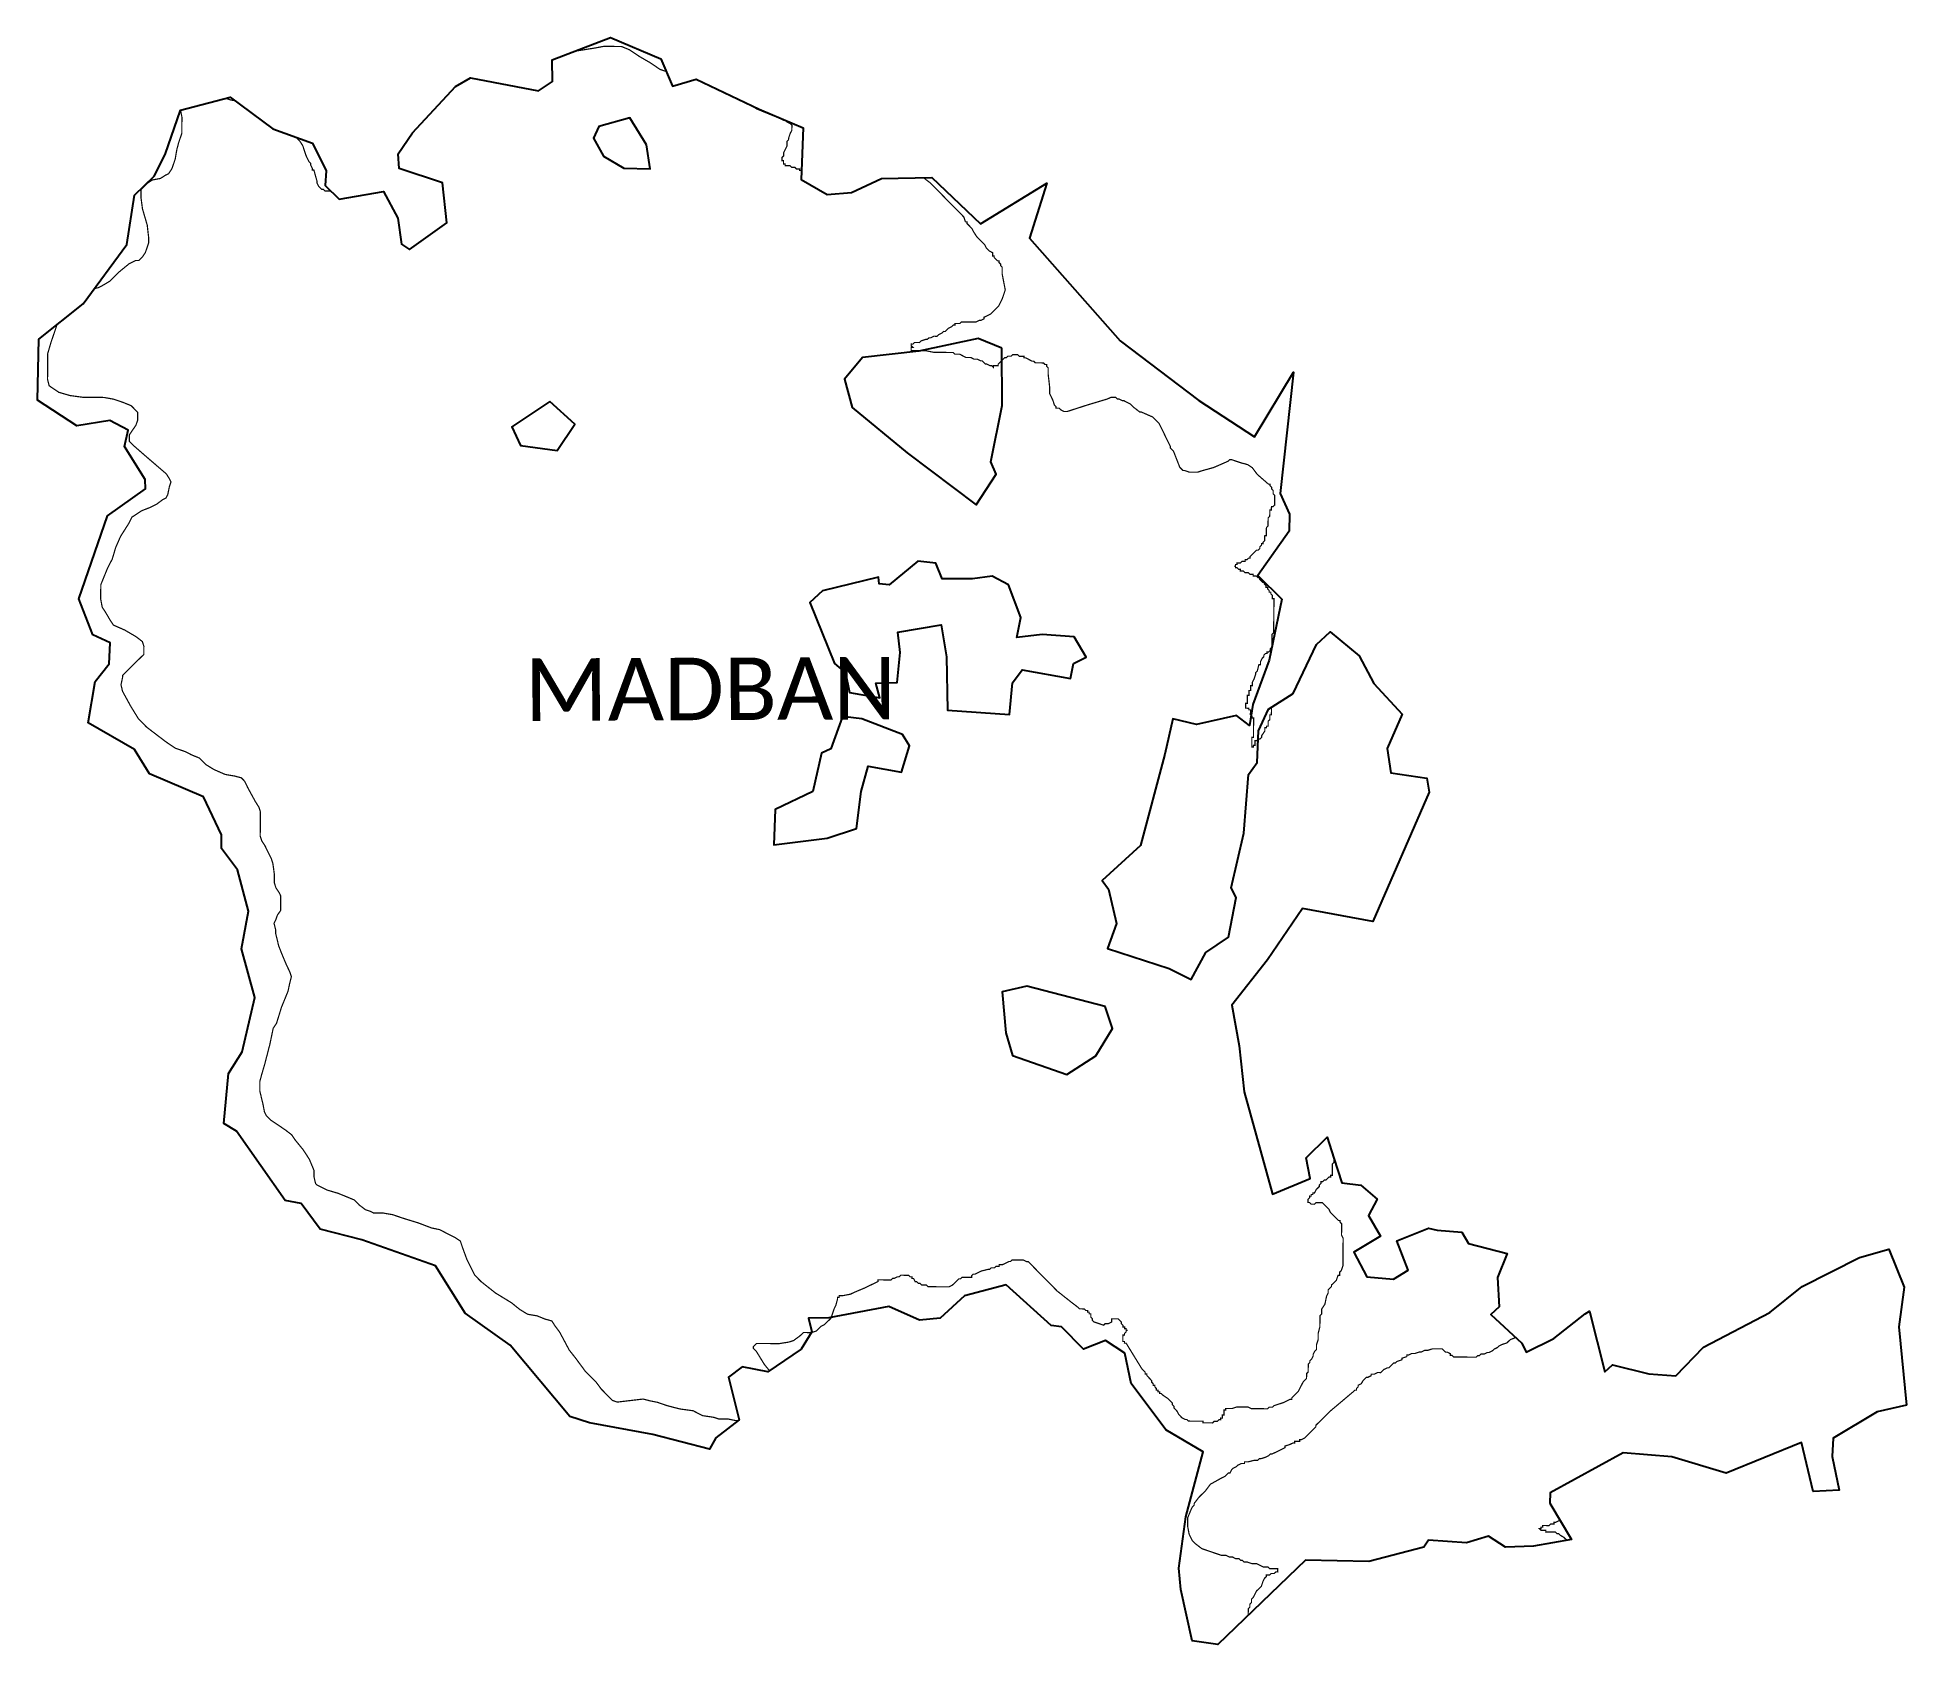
# Model space of a CAD drawing. Header units: metres. Extents: x 320500 to 325169, y 1832958 to 1836973.
import ezdxf

# ---------------------------------------------------------------- set-up
doc = ezdxf.new("R2010")
doc.units = ezdxf.units.M
for name, color, linetype in [('HAZARDS LINE', 1, 'Continuous'), ('village', 3, 'Continuous'), ('VILLAGE NAME', 250, 'Continuous')]:
    doc.layers.add(name, color=color, linetype=linetype)
doc.styles.get("Standard").update_dxf_attribs({"font": 'simplex.shx'})

msp = doc.modelspace()

# ---------------------------------------------------------------- linework, layer by layer
at = {"layer": 'HAZARDS LINE', "lineweight": 18, "const_width": 3.02}
for points in [[(321839.3, 1836937.6), (321845.7, 1836938.9), (321894.1, 1836946.6), (321914.3, 1836950.5), (321938.5, 1836950.3), (321958.7, 1836950.1), (321978.7, 1836941.9), (322002.8, 1836925.6), (322030.9, 1836909.3), (322055, 1836892.9), (322067, 1836888.8), (322070.3, 1836888)], [(320970, 1836820.9), (320982.1, 1836816.7), (320993.7, 1836814.5)], [(320641.8, 1836345.2), (320651.9, 1836347.6), (320660, 1836351.6), (320680.2, 1836363.5), (320704.6, 1836387.5), (320729, 1836407.5), (320745.1, 1836415.4), (320753.2, 1836415.4), (320761.3, 1836423.4), (320769.5, 1836435.4), (320773.6, 1836447.4), (320777.7, 1836459.5), (320777.8, 1836471.6), (320774.1, 1836503.9), (320762.3, 1836544.3), (320758.5, 1836572.5), (320758.6, 1836584.6), (320758.6, 1836592.7), (320766.8, 1836600.7), (320774.9, 1836608.7), (320787, 1836616.7), (320807.2, 1836620.5), (320819.4, 1836628.5), (320827.5, 1836632.5), (320835.6, 1836644.5), (320839.8, 1836656.6), (320843.9, 1836668.6), (320848.1, 1836692.8), (320852.3, 1836708.9), (320856.4, 1836721), (320860.5, 1836733), (320860.6, 1836749.1), (320860.8, 1836773.3), (320857.5, 1836790.6)], [(322283.8, 1836802.3), (322296, 1836794.3), (322356.3, 1836769.6), (322364.3, 1836765.5), (322368.4, 1836765.5), (322372.4, 1836761.4), (322380.4, 1836757.3), (322384.4, 1836753.3), (322384.4, 1836749.2), (322384.3, 1836745.2), (322384.3, 1836741.2), (322380.2, 1836733.1), (322376.1, 1836721.1), (322376, 1836717.1), (322372, 1836713.1), (322372, 1836709), (322371.9, 1836701), (322363.7, 1836684.9), (322363.6, 1836676.8), (322359.6, 1836672.8), (322359.5, 1836668.8), (322359.5, 1836664.8), (322363.5, 1836664.7), (322363.5, 1836656.7), (322367.5, 1836656.6), (322367.5, 1836652.6), (322371.5, 1836652.6), (322375.5, 1836652.6), (322379.6, 1836652.5), (322383.6, 1836648.5), (322387.6, 1836648.4), (322391.6, 1836648.4), (322395.6, 1836644.3), (322399.7, 1836644.3), (322403.7, 1836644.3), (322403.7, 1836640.2), (322407.7, 1836640.2), (322408.5, 1836639.4)], [(321143.9, 1836724.1), (321150.6, 1836718.6), (321154.6, 1836714.6), (321162.6, 1836702.4), (321170.5, 1836678.2), (321178.4, 1836662), (321182.4, 1836657.9), (321182.4, 1836653.9), (321186.3, 1836645.8), (321186.3, 1836641.8), (321190.3, 1836641.7), (321198.2, 1836613.4), (321198.1, 1836609.4), (321202.1, 1836601.3), (321206.1, 1836597.2), (321210.1, 1836593.2), (321214.1, 1836593.2), (321218.1, 1836589.1), (321222.2, 1836589.1), (321226.2, 1836589), (321230.2, 1836589), (321232.8, 1836589)], [(322713.3, 1836622.3), (322713.9, 1836621.7), (322729.9, 1836609.4), (322733.9, 1836605.4), (322765.9, 1836572.9), (322801.9, 1836536.3), (322813.9, 1836524.1), (322817.8, 1836512), (322821.9, 1836512), (322821.8, 1836507.9), (322825.8, 1836503.9), (322833.8, 1836495.7), (322837.8, 1836487.7), (322845.8, 1836475.5), (322853.8, 1836467.4), (322861.8, 1836459.2), (322865.8, 1836455.2), (322869.7, 1836447.1), (322873.7, 1836443), (322877.7, 1836439), (322885.8, 1836434.9), (322885.7, 1836430.8), (322885.7, 1836426.8), (322889.7, 1836426.8), (322889.7, 1836422.7), (322893.7, 1836418.7), (322897.7, 1836414.6), (322901.7, 1836414.6), (322901.7, 1836410.5), (322905.7, 1836406.5), (322905.7, 1836402.5), (322909.7, 1836398.4), (322909.6, 1836394.4), (322909.6, 1836390.3), (322909.6, 1836386.3), (322909.5, 1836382.3), (322917.3, 1836341.9), (322913.2, 1836329.8), (322909, 1836317.8), (322900.8, 1836301.7), (322880.5, 1836281.7), (322872.4, 1836277.7), (322864.3, 1836273.8), (322864.3, 1836269.7), (322856.2, 1836265.8), (322852.2, 1836265.8), (322844.1, 1836261.8), (322836, 1836261.9), (322832, 1836261.9), (322819.9, 1836262), (322815.9, 1836262.1), (322807.8, 1836262.1), (322803.8, 1836258.1), (322799.7, 1836258.1), (322791.7, 1836258.2), (322791.6, 1836254.2), (322787.6, 1836254.2), (322783.5, 1836250.2), (322775.4, 1836246.2), (322767.3, 1836238.2), (322763.3, 1836238.3), (322759.2, 1836234.3), (322751.1, 1836230.3), (322747.1, 1836226.3), (322743, 1836226.3), (322739, 1836226.4), (322730.9, 1836222.4), (322726.9, 1836222.4), (322722.8, 1836218.4), (322718.8, 1836218.5), (322706.7, 1836214.5), (322702.6, 1836210.5), (322694.5, 1836210.6), (322690.5, 1836210.6), (322686.5, 1836206.6), (322682.4, 1836206.7), (322682.4, 1836202.6), (322686.4, 1836198.6), (322682.4, 1836198.6), (322682.3, 1836194.6), (322682.3, 1836190.5), (322686.3, 1836190.5), (322690.4, 1836190.5), (322694.4, 1836190.4), (322698.4, 1836190.4), (322702.4, 1836190.4), (322706.5, 1836190.3), (322714.5, 1836190.3), (322718.6, 1836190.2), (322738.7, 1836186.1), (322746.8, 1836186), (322750.8, 1836186), (322758.8, 1836185.9), (322775, 1836185.8), (322779, 1836185.7), (322787.1, 1836185.7), (322791.1, 1836181.6), (322795.1, 1836181.6), (322803.2, 1836181.5), (322811.2, 1836177.4), (322819.2, 1836173.3), (322831.3, 1836173.2), (322839.3, 1836169.1), (322847.4, 1836169.1), (322855.4, 1836165), (322859.5, 1836164.9), (322863.5, 1836160.9), (322867.5, 1836156.8), (322871.5, 1836156.8), (322879.5, 1836152.7), (322883.5, 1836152.7), (322887.5, 1836148.6), (322887.6, 1836152.6), (322891.6, 1836152.6), (322895.6, 1836152.6), (322899.7, 1836152.5), (322899.7, 1836156.6), (322907.8, 1836164.6), (322911.9, 1836168.6), (322916, 1836172.6), (322920, 1836172.5), (322924, 1836176.5), (322928.1, 1836176.5), (322932.1, 1836176.5), (322936.2, 1836180.5), (322940.2, 1836180.4), (322944.2, 1836180.4), (322948.3, 1836180.4), (322952.3, 1836176.3), (322956.3, 1836176.3), (322960.3, 1836176.2), (322964.4, 1836176.2), (322964.3, 1836172.2), (322968.3, 1836172.2), (322976.4, 1836168.1), (322984.4, 1836164), (322988.4, 1836163.9), (322992.4, 1836159.9), (323000.5, 1836159.8), (323008.6, 1836159.7), (323012.6, 1836159.7), (323016.6, 1836155.6), (323020.6, 1836155.6), (323020.6, 1836151.6), (323024.6, 1836147.5), (323024.6, 1836143.5), (323024.5, 1836139.5), (323024.5, 1836135.4), (323024.5, 1836131.4), (323028.2, 1836099.1), (323028.1, 1836083), (323036, 1836066.8), (323040, 1836054.7), (323044, 1836050.6), (323044, 1836046.6), (323048, 1836046.5), (323052, 1836046.5), (323056, 1836042.5), (323064, 1836038.4), (323068.1, 1836038.3), (323072.1, 1836038.3), (323120.6, 1836054), (323173.1, 1836069.8), (323181.2, 1836073.7), (323185.2, 1836073.7), (323189.3, 1836073.7), (323193.3, 1836073.6), (323197.3, 1836069.6), (323201.3, 1836069.5), (323209.4, 1836065.4), (323213.4, 1836065.4), (323221.4, 1836061.3), (323229.5, 1836057.2), (323233.5, 1836053.2), (323237.5, 1836049.1), (323253.5, 1836036.9), (323257.5, 1836036.8), (323285.6, 1836024.5), (323293.6, 1836016.4), (323301.6, 1836008.3), (323325.4, 1835959.7), (323329.4, 1835951.6), (323329.4, 1835947.6), (323333.4, 1835943.5), (323337.4, 1835939.4), (323353.2, 1835899), (323361.2, 1835890.9), (323365.2, 1835890.8), (323377.3, 1835886.7), (323397.4, 1835886.6), (323409.5, 1835890.5), (323437.8, 1835898.3), (323474.2, 1835914.2), (323478.3, 1835918.2), (323482.3, 1835918.1), (323506.4, 1835909.9), (323522.5, 1835905.7), (323534.6, 1835897.6), (323546.5, 1835881.4), (323574.6, 1835856.9), (323578.6, 1835856.9), (323578.6, 1835852.9), (323582.5, 1835848.8), (323582.5, 1835844.8), (323586.5, 1835840.7), (323586.5, 1835836.7), (323586.5, 1835832.7), (323590.5, 1835828.6), (323590.4, 1835824.6), (323590.4, 1835820.5), (323590.4, 1835816.5), (323590.3, 1835812.5), (323590.3, 1835808.4), (323590.3, 1835804.4), (323586.2, 1835800.4), (323582.2, 1835800.4), (323582.1, 1835796.4), (323582.1, 1835792.4), (323578.1, 1835792.4), (323578, 1835788.4), (323578, 1835784.4), (323578, 1835780.3), (323577.9, 1835776.3), (323573.9, 1835772.3), (323573.9, 1835768.3), (323573.8, 1835764.2), (323573.8, 1835760.2), (323573.7, 1835752.1), (323569.7, 1835748.1), (323569.6, 1835744.1), (323569.6, 1835740.1), (323569.6, 1835736), (323569.5, 1835732), (323569.5, 1835728), (323565.5, 1835728), (323565.4, 1835724), (323565.4, 1835719.9), (323565.4, 1835715.9), (323561.3, 1835711.9), (323561.3, 1835707.9), (323557.3, 1835707.9), (323557.2, 1835703.9), (323553.2, 1835699.9), (323553.1, 1835695.9), (323549.1, 1835691.9), (323545, 1835691.9), (323541, 1835687.9), (323536.9, 1835683.9), (323532.8, 1835679.9), (323528.8, 1835675.9), (323528.8, 1835671.9), (323524.7, 1835671.9), (323520.7, 1835667.9), (323516.6, 1835667.9), (323516.6, 1835663.9), (323512.6, 1835663.9), (323508.5, 1835663.9), (323504.5, 1835659.9), (323500.4, 1835660), (323496.4, 1835660), (323496.4, 1835656), (323492.4, 1835656), (323492.3, 1835652), (323488.3, 1835652), (323492.3, 1835652), (323492.3, 1835647.9), (323496.3, 1835647.9), (323500.3, 1835643.9), (323504.3, 1835643.8), (323504.3, 1835639.8), (323508.3, 1835639.8), (323512.4, 1835639.7), (323516.4, 1835635.7), (323520.4, 1835635.6), (323524.4, 1835635.6), (323528.4, 1835631.5), (323532.5, 1835631.5), (323536.5, 1835631.5), (323536.5, 1835627.4), (323540.5, 1835627.4), (323544.5, 1835627.4), (323548.5, 1835623.3), (323552.6, 1835623.3), (323552.5, 1835619.3), (323556.5, 1835615.2), (323560.5, 1835611.1), (323564.6, 1835611.1), (323564.5, 1835607.1), (323568.5, 1835603), (323568.5, 1835599), (323572.5, 1835598.9), (323572.5, 1835594.9), (323576.5, 1835590.8), (323576.5, 1835586.8), (323580.5, 1835586.8), (323580.5, 1835582.7), (323584.5, 1835578.7), (323584.4, 1835574.7), (323584.4, 1835570.6), (323588.4, 1835570.6), (323588.4, 1835566.6), (323588.4, 1835562.5), (323588.3, 1835558.5), (323588.3, 1835554.5), (323588.3, 1835550.4), (323588.2, 1835546.4), (323588.2, 1835542.4), (323588.2, 1835538.3), (323588.1, 1835534.3), (323588.1, 1835530.3), (323588, 1835522.2), (323588, 1835518.2), (323588, 1835514.2), (323587.9, 1835510.1), (323587.9, 1835502.1), (323587.9, 1835498), (323587.8, 1835494), (323587.8, 1835490), (323587.8, 1835485.9), (323583.7, 1835481.9), (323583.7, 1835477.9), (323583.6, 1835473.9), (323583.6, 1835469.8), (323583.6, 1835465.8), (323583.5, 1835461.8), (323583.5, 1835457.7), (323583.5, 1835453.7), (323583.4, 1835449.7), (323579.4, 1835445.7), (323579.3, 1835441.7), (323575.3, 1835437.7), (323571.3, 1835437.7), (323571.2, 1835433.7), (323567.2, 1835433.7), (323563.1, 1835429.7), (323563.1, 1835425.7), (323559, 1835421.7), (323554.9, 1835413.6), (323554.9, 1835405.6), (323550.8, 1835405.6), (323546.7, 1835389.5), (323542.6, 1835385.5), (323542.6, 1835381.5), (323538.5, 1835369.4), (323534.4, 1835361.4), (323534.3, 1835357.3), (323534.3, 1835353.3), (323530.3, 1835353.3), (323530.2, 1835349.3), (323530.2, 1835345.3), (323530.2, 1835341.2), (323526.2, 1835341.3), (323526.1, 1835337.2), (323526.1, 1835333.2), (323526.1, 1835329.2), (323522, 1835329.2), (323522, 1835325.2), (323521.9, 1835317.1), (323521.9, 1835313.1), (323521.9, 1835309.1), (323517.8, 1835309.1), (323517.8, 1835305.1), (323517.8, 1835301), (323517.7, 1835297), (323521.8, 1835297), (323525.8, 1835296.9), (323525.8, 1835292.9), (323529.8, 1835292.9), (323529.8, 1835288.8), (323529.7, 1835284.8), (323529.7, 1835280.8), (323533.7, 1835276.7), (323533.7, 1835272.7), (323537.7, 1835272.6), (323537.7, 1835268.6), (323537.6, 1835264.6), (323537.6, 1835260.6), (323537.5, 1835252.5), (323537.5, 1835248.5), (323537.5, 1835244.4), (323537.4, 1835236.4), (323537.4, 1835232.3), (323537.4, 1835228.3), (323537.3, 1835224.3), (323533.3, 1835224.3), (323533.3, 1835220.3), (323533.2, 1835216.2), (323533.2, 1835212.2), (323533.2, 1835208.2), (323533.1, 1835204.1), (323533.1, 1835200.1), (323537.1, 1835200.1), (323537.2, 1835204.1), (323541.2, 1835204.1), (323541.3, 1835212.1), (323541.3, 1835216.2), (323545.3, 1835216.1), (323549.4, 1835220.1), (323553.4, 1835220.1), (323557.5, 1835224.1), (323557.5, 1835228.1), (323565.7, 1835240.2), (323565.7, 1835244.2), (323565.7, 1835248.2), (323569.8, 1835248.2), (323569.8, 1835252.2), (323573.8, 1835252.2), (323573.9, 1835256.2), (323573.9, 1835260.3), (323573.9, 1835264.3), (323578, 1835268.3), (323578, 1835272.3), (323578, 1835276.4), (323578.1, 1835280.4), (323582.1, 1835280.4), (323582.1, 1835284.4), (323582.2, 1835288.4), (323582.2, 1835292.5), (323582.2, 1835296.5), (323580.7, 1835298)], [(322249.9, 1833516.9), (322246.1, 1833517), (322225.9, 1833521.1), (322201.8, 1833521.3), (322189.7, 1833525.5), (322161.5, 1833529.7), (322137.4, 1833542), (322105.2, 1833546.3), (322073, 1833554.6), (322048.9, 1833562.9), (322028.8, 1833567), (322012.7, 1833571.2), (321980.4, 1833567.4), (321948.1, 1833563.6), (321936.1, 1833567.8), (321924.1, 1833580), (321908.1, 1833596.2), (321896.1, 1833612.4), (321868.1, 1833640.9), (321844.2, 1833673.3), (321828.2, 1833693.6), (321804.4, 1833738.1), (321792.4, 1833754.4), (321784.5, 1833766.5), (321768.4, 1833770.7), (321748.3, 1833778.9), (321724.1, 1833783.1), (321704.1, 1833795.4), (321684, 1833811.7), (321643.9, 1833836.2), (321607.9, 1833864.7), (321595.9, 1833876.9), (321591.9, 1833880.9), (321580, 1833905.2), (321572, 1833921.4), (321560.2, 1833953.7), (321556.3, 1833965.9), (321544.2, 1833974), (321528.2, 1833982.2), (321504.1, 1833994.5), (321484, 1833998.7), (321451.8, 1834011), (321411.6, 1834023.4), (321387.5, 1834031.7), (321363.3, 1834035.9), (321339.1, 1834036.1), (321331.1, 1834040.2), (321319, 1834044.3), (321303, 1834056.5), (321291, 1834068.7), (321270.9, 1834077), (321250.8, 1834085.2), (321222.7, 1834093.5), (321206.6, 1834101.7), (321198.6, 1834105.8), (321194.6, 1834109.8), (321190.7, 1834126), (321190.8, 1834142.1), (321179, 1834170.4), (321163, 1834194.7), (321143.1, 1834219.1), (321135.1, 1834231.2), (321119.1, 1834243.5), (321083, 1834267.9), (321071, 1834280.1), (321067, 1834288.2), (321063.1, 1834308.4), (321059.2, 1834324.6), (321055.3, 1834340.7), (321055.4, 1834352.8), (321055.5, 1834364.9), (321059.7, 1834381), (321068, 1834409.2), (321072.1, 1834425.2), (321080.4, 1834457.4), (321088.8, 1834497.7), (321097, 1834509.7), (321109.4, 1834549.9), (321125.8, 1834590.1), (321130, 1834610.2), (321134.2, 1834626.3), (321130.2, 1834638.5), (321122.3, 1834654.7), (321110.4, 1834683), (321102.5, 1834703.2), (321094.7, 1834735.5), (321094.8, 1834743.6), (321090.9, 1834759.7), (321095, 1834767.8), (321099.1, 1834779.8), (321107.3, 1834791.8), (321107.4, 1834808), (321107.4, 1834816), (321107.5, 1834828.1), (321103.6, 1834836.2), (321095.6, 1834848.4), (321091.7, 1834860.5), (321091.8, 1834880.7), (321088, 1834908.9), (321084.1, 1834921), (321076.2, 1834937.2), (321068.2, 1834953.4), (321060.3, 1834965.6), (321056.3, 1834977.7), (321056.5, 1835005.9), (321056.8, 1835038.2), (321052.9, 1835050.3), (321044.9, 1835062.5), (321025, 1835098.9), (321017.1, 1835115.1), (321009.1, 1835123.2), (320993, 1835127.4), (320968.8, 1835131.6), (320940.7, 1835143.9), (320920.7, 1835156.2), (320904.7, 1835172.4), (320884.6, 1835180.6), (320868.5, 1835188.8), (320844.4, 1835197.1), (320820.3, 1835213.4), (320788.3, 1835237.8), (320772.3, 1835250.1), (320752.3, 1835270.4), (320732.4, 1835302.8), (320712.5, 1835339.2), (320708.6, 1835355.4), (320712.8, 1835375.5), (320712.8, 1835379.5), (320725, 1835391.5), (320737.2, 1835403.5), (320757.5, 1835423.5), (320765.6, 1835431.5), (320765.7, 1835439.6), (320765.8, 1835451.7), (320761.8, 1835463.8), (320745.8, 1835476), (320717.7, 1835492.4), (320689.6, 1835504.7), (320681.6, 1835516.9), (320669.7, 1835537.1), (320661.7, 1835549.3), (320657.9, 1835569.5), (320658, 1835589.6), (320658.2, 1835605.7), (320674.6, 1835645.9), (320686.9, 1835670), (320695.2, 1835698.2), (320707.5, 1835726.3), (320727.9, 1835758.4), (320736.1, 1835774.5), (320748.2, 1835782.4), (320760.4, 1835790.4), (320780.6, 1835798.3), (320796.8, 1835806.2), (320813, 1835818.2), (320821.1, 1835822.2), (320825.2, 1835830.2), (320829.4, 1835850.3), (320833.5, 1835862.4), (320829.5, 1835870.5), (320821.6, 1835882.6), (320769.5, 1835927.4), (320741.5, 1835951.8), (320729.5, 1835964), (320729.6, 1835972.1), (320729.6, 1835980.1), (320737.8, 1835992.2), (320745.9, 1836004.2), (320750.1, 1836016.2), (320750.2, 1836028.3), (320750.2, 1836036.4), (320746.2, 1836040.5), (320734.2, 1836052.7), (320714.1, 1836060.9), (320690, 1836069.1), (320665.9, 1836073.4), (320645.7, 1836073.5), (320613.5, 1836073.8), (320581.3, 1836078.1), (320553.1, 1836086.3), (320541.1, 1836094.5), (320529, 1836102.7), (320525.1, 1836118.8), (320525.4, 1836147), (320525.6, 1836183.3), (320533.9, 1836211.5), (320546.3, 1836247.7), (320548.4, 1836254.7)], [(323738.6, 1834169.8), (323738.6, 1834166.4), (323738.6, 1834162.4), (323734.5, 1834158.4), (323734.5, 1834150.3), (323734.4, 1834146.3), (323734.4, 1834142.2), (323734.3, 1834134.2), (323734.3, 1834130.1), (323730.3, 1834130.2), (323730.2, 1834126.1), (323726.2, 1834126.2), (323722.1, 1834122.2), (323718.1, 1834118.2), (323714, 1834118.2), (323710, 1834114.2), (323706, 1834114.2), (323705.9, 1834110.2), (323701.9, 1834106.2), (323701.8, 1834102.2), (323697.8, 1834098.2), (323693.7, 1834094.2), (323689.6, 1834086.1), (323685.6, 1834086.2), (323685.5, 1834082.1), (323681.5, 1834082.2), (323681.5, 1834078.1), (323677.5, 1834078.2), (323677.4, 1834074.2), (323673.4, 1834070.2), (323673.3, 1834066.1), (323673.3, 1834062.1), (323677.3, 1834062.1), (323681.3, 1834058), (323685.4, 1834058), (323689.4, 1834057.9), (323693.5, 1834061.9), (323697.5, 1834061.9), (323701.5, 1834061.9), (323705.5, 1834061.8), (323709.6, 1834061.8), (323713.6, 1834057.7), (323717.6, 1834053.7), (323725.6, 1834045.5), (323729.5, 1834037.5), (323733.5, 1834033.4), (323737.5, 1834029.3), (323741.5, 1834025.3), (323745.5, 1834021.2), (323749.5, 1834017.1), (323753.6, 1834017.1), (323753.5, 1834013.1), (323757.5, 1834009), (323757.5, 1834005), (323757.4, 1833996.9), (323757.3, 1833984.8), (323757.3, 1833980.8), (323761.3, 1833972.7), (323761.2, 1833968.7), (323761.2, 1833964.6), (323761.1, 1833956.6), (323761, 1833940.4), (323760.9, 1833924.3), (323760.8, 1833916.3), (323760.8, 1833908.2), (323760.7, 1833904.2), (323756.6, 1833892.1), (323752.5, 1833888.1), (323752.5, 1833884.1), (323752.5, 1833880), (323748.5, 1833880.1), (323744.3, 1833868), (323732.1, 1833856), (323732.1, 1833852), (323728, 1833848), (323724, 1833844), (323723.9, 1833835.9), (323719.8, 1833827.9), (323715.6, 1833807.8), (323707.5, 1833795.7), (323707.4, 1833783.6), (323703.3, 1833779.6), (323703.3, 1833775.6), (323703.2, 1833759.5), (323703.1, 1833751.4), (323698.9, 1833735.3), (323698.8, 1833719.2), (323694.7, 1833707.1), (323694.6, 1833699.1), (323694.6, 1833695), (323690.5, 1833691), (323686.4, 1833683), (323686.4, 1833679), (323682.3, 1833670.9), (323678.2, 1833666.9), (323678.2, 1833662.9), (323674.2, 1833658.9), (323674.1, 1833654.9), (323674, 1833642.8), (323674, 1833638.8), (323669.9, 1833634.8), (323669.9, 1833630.7), (323669.9, 1833626.7), (323669.8, 1833622.7), (323661.7, 1833614.7), (323657.6, 1833606.6), (323649.4, 1833590.6), (323645.4, 1833586.6), (323637.2, 1833578.6), (323633.2, 1833574.6), (323633.2, 1833570.5), (323629.1, 1833570.6), (323621, 1833566.6), (323612.9, 1833562.6), (323588.7, 1833554.8), (323584.6, 1833550.8), (323576.6, 1833550.8), (323572.5, 1833546.8), (323564.4, 1833546.9), (323556.4, 1833547), (323552.3, 1833547), (323544.3, 1833547.1), (323540.3, 1833547.1), (323536.2, 1833547.1), (323532.2, 1833547.1), (323524.2, 1833551.2), (323520.1, 1833551.3), (323516.1, 1833551.3), (323512.1, 1833551.3), (323508, 1833551.4), (323504, 1833551.4), (323495.9, 1833551.5), (323483.8, 1833547.5), (323475.8, 1833547.6), (323471.7, 1833547.6), (323467.7, 1833547.7), (323467.7, 1833543.6), (323463.6, 1833543.7), (323463.6, 1833539.6), (323463.6, 1833535.6), (323463.5, 1833531.6), (323459.5, 1833531.6), (323459.5, 1833527.6), (323459.4, 1833523.5), (323455.4, 1833523.6), (323455.4, 1833519.5), (323451.4, 1833519.6), (323447.3, 1833515.6), (323439.2, 1833515.6), (323435.2, 1833511.6), (323431.1, 1833511.7), (323423.1, 1833511.7), (323419, 1833511.8), (323415, 1833511.8), (323411, 1833511.8), (323411, 1833515.8), (323407, 1833515.9), (323403, 1833515.9), (323398.9, 1833515.9), (323394.9, 1833516), (323390.9, 1833516), (323386.8, 1833516), (323378.8, 1833516.1), (323374.7, 1833516.1), (323370.7, 1833520.2), (323366.7, 1833520.2), (323358.7, 1833524.3), (323354.7, 1833528.4), (323350.7, 1833532.4), (323346.7, 1833540.5), (323342.7, 1833544.6), (323338.7, 1833548.7), (323338.7, 1833552.7), (323334.7, 1833556.8), (323334.8, 1833560.8), (323330.8, 1833564.9), (323326.8, 1833568.9), (323322.8, 1833573), (323310.8, 1833581.1), (323306.8, 1833585.2), (323302.7, 1833585.2), (323302.8, 1833589.3), (323298.7, 1833589.3), (323298.8, 1833593.3), (323294.7, 1833593.4), (323294.8, 1833597.4), (323290.8, 1833601.5), (323290.8, 1833605.5), (323286.8, 1833605.5), (323286.8, 1833609.6), (323282.8, 1833613.6), (323282.8, 1833617.6), (323278.8, 1833621.7), (323274.8, 1833625.8), (323270.8, 1833629.8), (323270.9, 1833633.9), (323266.8, 1833633.9), (323266.9, 1833637.9), (323262.9, 1833642), (323258.9, 1833646.1), (323219.1, 1833710.9), (323215, 1833710.9), (323215.1, 1833714.9), (323211, 1833715), (323211.1, 1833719), (323211.1, 1833723), (323211.1, 1833727.1), (323211.2, 1833731.1), (323215.2, 1833731.1), (323215.2, 1833735.1), (323219.3, 1833739.1), (323219.3, 1833743.1), (323223.3, 1833743.1), (323219.3, 1833743.1), (323219.3, 1833747.2), (323215.3, 1833747.2), (323215.3, 1833751.2), (323211.3, 1833751.3), (323211.3, 1833755.3), (323207.3, 1833759.3), (323207.4, 1833763.4), (323203.4, 1833767.4), (323199.4, 1833771.5), (323195.4, 1833771.5), (323191.3, 1833771.6), (323187.3, 1833771.6), (323183.3, 1833771.6), (323183.2, 1833763.6), (323175.1, 1833759.6), (323167, 1833759.7), (323163, 1833755.7), (323150.9, 1833759.8), (323138.9, 1833763.9), (323134.9, 1833768), (323134.9, 1833772), (323130.9, 1833776.1), (323130.9, 1833780.1), (323131, 1833784.1), (323126.9, 1833784.2), (323127, 1833788.2), (323122.9, 1833788.2), (323123, 1833792.3), (323118.9, 1833792.3), (323114.9, 1833796.4), (323110.9, 1833796.4), (323102.8, 1833796.5), (323098.8, 1833800.5), (323082.8, 1833812.7), (323046.8, 1833841.2), (323034.8, 1833853.4), (323006.8, 1833881.9), (322978.8, 1833910.3), (322974.8, 1833914.4), (322970.7, 1833914.4), (322962.7, 1833918.5), (322958.7, 1833918.5), (322954.6, 1833918.6), (322950.6, 1833918.6), (322946.6, 1833918.6), (322938.5, 1833918.7), (322934.5, 1833918.7), (322930.4, 1833914.7), (322926.4, 1833914.8), (322918.3, 1833910.8), (322910.2, 1833906.8), (322906.2, 1833906.9), (322902.2, 1833906.9), (322902.1, 1833902.9), (322894.1, 1833902.9), (322890, 1833898.9), (322881.9, 1833899), (322877.9, 1833895), (322873.8, 1833895), (322857.7, 1833891.1), (322849.6, 1833887.1), (322841.5, 1833883.2), (322837.5, 1833883.2), (322833.4, 1833879.2), (322833.4, 1833875.2), (322829.3, 1833875.2), (322825.3, 1833875.2), (322817.3, 1833875.3), (322813.2, 1833875.3), (322809.2, 1833875.4), (322805.1, 1833871.4), (322801.1, 1833871.4), (322797, 1833867.4), (322793, 1833863.4), (322788.9, 1833859.4), (322784.8, 1833855.4), (322776.8, 1833851.4), (322772.7, 1833851.5), (322768.7, 1833851.5), (322764.7, 1833851.5), (322760.6, 1833851.6), (322752.6, 1833851.6), (322736.4, 1833851.8), (322724.4, 1833851.8), (322720.4, 1833855.9), (322712.3, 1833856), (322708.3, 1833856), (322704.3, 1833860.1), (322700.2, 1833860.1), (322696.2, 1833864.2), (322692.2, 1833864.2), (322688.2, 1833872.3), (322684.2, 1833872.3), (322684.2, 1833876.4), (322680.2, 1833876.4), (322676.2, 1833880.4), (322668.1, 1833880.5), (322664.1, 1833880.5), (322660.1, 1833880.6), (322656.1, 1833880.6), (322652, 1833876.6), (322648, 1833876.6), (322639.9, 1833872.7), (322635.8, 1833872.7), (322631.8, 1833868.7), (322623.7, 1833868.8), (322619.7, 1833868.8), (322615.7, 1833868.8), (322611.6, 1833868.9), (322603.6, 1833868.9), (322599.5, 1833869), (322599.5, 1833864.9), (322567.1, 1833849.1), (322538.8, 1833837.2), (322530.7, 1833833.2), (322510.5, 1833829.3), (322506.5, 1833829.4), (322502.5, 1833829.4), (322502.4, 1833825.4), (322498.4, 1833825.4), (322498.4, 1833821.4), (322494.2, 1833805.3), (322490.1, 1833797.2), (322486, 1833785.2), (322481.9, 1833773.1), (322473.8, 1833765.1), (322465.6, 1833757.1), (322457.5, 1833753.2), (322449.4, 1833745.2), (322445.3, 1833741.2), (322433.2, 1833737.2), (322421.1, 1833737.3), (322413.1, 1833737.4), (322404.9, 1833729.4), (322388.7, 1833717.4), (322376.6, 1833713.5), (322352.4, 1833709.6), (322312.1, 1833710), (322296, 1833710.1), (322291.9, 1833706.1), (322287.8, 1833702.1), (322287.8, 1833698), (322295.8, 1833689.9), (322315.7, 1833657.5), (322328.3, 1833642.1)], [(323523.4, 1833029.8), (323524.1, 1833031.2), (323524.2, 1833039.2), (323524.2, 1833043.3), (323524.2, 1833047.3), (323528.3, 1833051.3), (323528.3, 1833055.3), (323528.4, 1833059.3), (323532.4, 1833063.3), (323532.4, 1833067.4), (323532.5, 1833071.4), (323536.5, 1833075.4), (323540.6, 1833083.4), (323544.7, 1833091.5), (323556.9, 1833103.5), (323561, 1833115.5), (323565.1, 1833123.6), (323569.2, 1833127.6), (323569.2, 1833131.6), (323573.3, 1833131.6), (323577.3, 1833131.5), (323581.4, 1833135.5), (323585.4, 1833135.5), (323589.4, 1833135.5), (323593.5, 1833139.5), (323597.5, 1833139.4), (323597.5, 1833143.5), (323597.6, 1833147.5), (323593.5, 1833147.5), (323589.5, 1833147.6), (323585.5, 1833147.6), (323577.4, 1833147.7), (323573.4, 1833151.7), (323569.4, 1833151.8), (323561.3, 1833151.8), (323553.3, 1833155.9), (323545.3, 1833160), (323533.2, 1833160.1), (323521.1, 1833164.2), (323513.1, 1833164.3), (323509.1, 1833168.4), (323505, 1833168.4), (323501, 1833172.4), (323493, 1833172.5), (323484.9, 1833176.6), (323476.9, 1833176.7), (323468.8, 1833180.8), (323464.8, 1833180.8), (323460.8, 1833180.8), (323456.8, 1833180.9), (323444.7, 1833185), (323408.5, 1833197.4), (323392.5, 1833209.6), (323384.5, 1833217.7), (323376.5, 1833233.9), (323372.7, 1833254.1), (323372.8, 1833266.2), (323372.8, 1833274.2), (323381.1, 1833294.3), (323385.1, 1833302.4), (323389.2, 1833306.4), (323389.2, 1833310.4), (323401.5, 1833326.4), (323417.7, 1833342.4), (323429.9, 1833358.5), (323458.3, 1833374.4), (323466.4, 1833378.3), (323470.4, 1833382.3), (323474.5, 1833386.3), (323478.5, 1833386.3), (323482.6, 1833394.3), (323486.7, 1833398.3), (323494.8, 1833402.3), (323498.8, 1833406.3), (323506.9, 1833410.3), (323511, 1833410.2), (323515, 1833410.2), (323515, 1833414.2), (323523.1, 1833414.2), (323539.2, 1833418.1), (323547.3, 1833418), (323551.4, 1833422), (323555.4, 1833422), (323567.5, 1833425.9), (323575.6, 1833429.9), (323579.7, 1833433.9), (323583.7, 1833433.9), (323591.8, 1833437.8), (323608, 1833445.8), (323616.1, 1833449.7), (323616.1, 1833453.8), (323628.2, 1833457.7), (323636.3, 1833461.7), (323640.4, 1833461.6), (323640.4, 1833465.7), (323652.5, 1833465.6), (323652.5, 1833469.6), (323656.5, 1833469.6), (323664.6, 1833473.5), (323668.7, 1833477.5), (323672.8, 1833481.5), (323676.8, 1833485.5), (323680.9, 1833489.5), (323689, 1833497.5), (323693.1, 1833501.5), (323693.1, 1833505.6), (323701.2, 1833513.6), (323705.3, 1833517.6), (323713.4, 1833525.6), (323721.5, 1833533.6), (323725.6, 1833537.6), (323729.7, 1833541.6), (323786.5, 1833589.5), (323790.5, 1833593.5), (323794.6, 1833593.5), (323794.6, 1833597.5), (323798.7, 1833601.5), (323798.7, 1833605.5), (323806.8, 1833609.5), (323810.9, 1833617.5), (323814.9, 1833621.5), (323819, 1833625.5), (323823, 1833625.5), (323831.1, 1833629.5), (323831.2, 1833633.5), (323835.2, 1833633.5), (323839.2, 1833633.4), (323847.3, 1833637.4), (323851.4, 1833637.4), (323855.4, 1833637.3), (323859.4, 1833641.3), (323863.5, 1833645.3), (323871.6, 1833649.3), (323875.6, 1833649.3), (323879.7, 1833653.3), (323887.8, 1833661.3), (323891.8, 1833661.2), (323895.9, 1833665.2), (323908, 1833669.2), (323908.1, 1833673.2), (323920.2, 1833677.1), (323920.2, 1833681.2), (323924.3, 1833681.1), (323932.3, 1833685.1), (323940.4, 1833685), (323952.5, 1833689), (323956.6, 1833688.9), (323964.7, 1833692.9), (323968.7, 1833692.9), (323972.7, 1833692.9), (323984.8, 1833696.8), (323988.9, 1833696.8), (323992.9, 1833696.7), (323996.9, 1833696.7), (324001, 1833696.7), (324005, 1833696.6), (324009, 1833696.6), (324013, 1833692.5), (324017, 1833688.5), (324021.1, 1833688.4), (324029.1, 1833684.3), (324029.1, 1833680.3), (324033.1, 1833680.3), (324037.1, 1833676.2), (324041.1, 1833676.2), (324045.1, 1833676.2), (324053.2, 1833676.1), (324065.3, 1833676), (324069.3, 1833676), (324081.4, 1833675.9), (324093.5, 1833675.8), (324097.6, 1833679.8), (324101.6, 1833679.7), (324105.7, 1833683.7), (324113.7, 1833683.7), (324121.8, 1833687.6), (324125.9, 1833687.6), (324133.9, 1833691.6), (324138, 1833695.6), (324146.1, 1833699.6), (324150.2, 1833703.6), (324158.3, 1833707.5), (324170.4, 1833711.5), (324178.5, 1833719.5), (324192.4, 1833724.9)], [(324304, 1833267), (324303.9, 1833266.9), (324299.9, 1833267), (324291.8, 1833263), (324287.8, 1833263), (324287.8, 1833259), (324279.7, 1833259.1), (324275.6, 1833255.1), (324259.5, 1833255.2), (324259.5, 1833251.1), (324255.4, 1833251.2), (324255.4, 1833247.1), (324251.4, 1833247.2), (324255.4, 1833243.1), (324267.5, 1833243), (324267.4, 1833239), (324291.6, 1833238.8), (324295.6, 1833234.7), (324299.7, 1833234.7), (324303.7, 1833230.6), (324311.7, 1833226.5), (324315.7, 1833222.5), (324321.2, 1833218.8)]]:
    msp.add_lwpolyline(points, dxfattribs=at)
at = {"layer": 'village', "color": 3}
for points in [[(325168.7, 1833555.9, 0), (325095.1, 1833539.4, 0), (324985.2, 1833473.5, 0), (324983, 1833427.5, 0), (325000.2, 1833343.8, 0), (324935, 1833339.9, 0), (324906.1, 1833462.6, 0), (324717.9, 1833386.1, 0), (324582, 1833426.9, 0), (324460.7, 1833436.8, 0), (324278.3, 1833337.2, 0), (324277.4, 1833311.4, 0), (324331.7, 1833220.6, 0), (324237.1, 1833203.8, 0), (324167, 1833201.1, 0), (324124.4, 1833228.7, 0), (324069.3, 1833212.1, 0), (323974.4, 1833218.3, 0), (323962.7, 1833200.9, 0), (323825.2, 1833165.6, 0), (323667.4, 1833168.4, 0), (323448.6, 1832957.7, 0), (323384.4, 1832967.3, 0), (323355.9, 1833095.5, 0), (323351.2, 1833148.6, 0), (323368.7, 1833277.1, 0), (323411.3, 1833439.2, 0), (323318.7, 1833494.7, 0), (323232.1, 1833610.1, 0), (323216.1, 1833685.6, 0), (323167.6, 1833717.8, 0), (323112.7, 1833696, 0), (323058.1, 1833751.2, 0), (323032.2, 1833754.8, 0), (322919.7, 1833856.2, 0), (322815.7, 1833829.4, 0), (322754.3, 1833772.9, 0), (322703, 1833768.3, 0), (322626.5, 1833802.6, 0), (322476.7, 1833774.2, 0), (322425.9, 1833773.2, 0), (322433.9, 1833739.1, 0), (322407.4, 1833696, 0), (322324.5, 1833639.4, 0), (322260.1, 1833651.4, 0), (322226.1, 1833625.6, 0), (322253, 1833519.3, 0), (322194.2, 1833474.3, 0), (322178.6, 1833446.3, 0), (322036.7, 1833482.7, 0), (321878.7, 1833512, 0), (321829.5, 1833528, 0), (321680.7, 1833705.5, 0), (321568.6, 1833785.5, 0), (321494.4, 1833904.4, 0), (321309.8, 1833968.7, 0), (321206.1, 1833995.5, 0), (321158.3, 1834059.8, 0), (321118.4, 1834067, 0), (320997.2, 1834240.7, 0), (320965.8, 1834259.5, 0), (320976.9, 1834384.3, 0), (321011.5, 1834438.6, 0), (321042.5, 1834574.2, 0), (321009.8, 1834696.1, 0), (321026.7, 1834790.3, 0), (320999.8, 1834893.4, 0), (320960, 1834946.9, 0), (320960, 1834980.4, 0), (320914.6, 1835075.4, 0), (320780, 1835133.2, 0), (320742.6, 1835193.6, 0), (320626.4, 1835260.9, 0), (320643.8, 1835364, 0), (320678.7, 1835408.3, 0), (320681.5, 1835460.2, 0), (320638.5, 1835480.4, 0), (320603.2, 1835570.1, 0), (320675.1, 1835777.3, 0), (320770.1, 1835845.1, 0), (320769.1, 1835868.4, 0), (320717.6, 1835950.5, 0), (320726.8, 1835991.3, 0), (320680.7, 1836015.9, 0), (320598.1, 1836002.3, 0), (320499.7, 1836067, 0), (320503.4, 1836218.6, 0), (320614, 1836307.6, 0), (320723.5, 1836455.8, 0), (320742.1, 1836578.8, 0), (320791.2, 1836625.9, 0), (320819, 1836680.2, 0), (320857.6, 1836790.9, 0), (320981.2, 1836823.9, 0), (321087.8, 1836744.3, 0), (321186.6, 1836708.8, 0), (321220.9, 1836639.6, 0), (321218.9, 1836602.5, 0), (321253.4, 1836569, 0), (321364.2, 1836587.6, 0), (321400.2, 1836521.1, 0), (321409.4, 1836456.6, 0), (321429.6, 1836443.3, 0), (321522.4, 1836510, 0), (321511.6, 1836609.3, 0), (321403.3, 1836645, 0), (321400.7, 1836682.3, 0), (321437, 1836734.4, 0), (321544.1, 1836850.4, 0), (321581.4, 1836871.8, 0), (321751.2, 1836839.2, 0), (321786.3, 1836862.9, 0), (321785.2, 1836916.7, 0), (321931.1, 1836972.9, 0), (322056.8, 1836919, 0), (322086.1, 1836851.4, 0), (322145.5, 1836868.3, 0), (322302.7, 1836793.3, 0), (322412.5, 1836746.7, 0), (322407.7, 1836617.5, 0), (322472.7, 1836580.5, 0), (322533.3, 1836585.1, 0), (322608.1, 1836620.2, 0), (322734.3, 1836622.7, 0), (322855.2, 1836507.1, 0), (323021.1, 1836609, 0), (322977.6, 1836471.7, 0), (323203.9, 1836215.1, 0), (323401.2, 1836065.7, 0), (323539.7, 1835975.3, 0), (323637.6, 1836136.8, 0), (323603.6, 1835833.2, 0), (323627.1, 1835782, 0), (323626.6, 1835739.2, 0), (323547.8, 1835628.2, 0), (323608.2, 1835569.4, 0), (323576.7, 1835416.8, 0), (323535.3, 1835306.7, 0), (323527.3, 1835254.2, 0), (323494.9, 1835278.9, 0), (323394.7, 1835256.5, 0), (323336.1, 1835270.7, 0), (323316.2, 1835182.3, 0), (323255, 1834953.7, 0), (323159, 1834866.3, 0), (323174.8, 1834844.9, 0), (323194.8, 1834758.8, 0), (323172.7, 1834696.6, 0), (323327.1, 1834646.6, 0), (323381.6, 1834619.6, 0), (323418.6, 1834686.5, 0), (323474.8, 1834725.1, 0), (323493.8, 1834824.2, 0), (323481.2, 1834848.6, 0), (323513.6, 1834984.7, 0), (323525.1, 1835131.6, 0), (323546.5, 1835161.6, 0), (323549.8, 1835240.8, 0), (323575, 1835294.4, 0), (323636.6, 1835333.6, 0), (323695.1, 1835456.1, 0), (323728.8, 1835487.5, 0), (323801.1, 1835427.8, 0), (323838, 1835358.7, 0), (323908.8, 1835282, 0), (323871.6, 1835196.5, 0), (323880.7, 1835135.6, 0), (323970.2, 1835122.1, 0), (323976.5, 1835087.7, 0), (323835.2, 1834764, 0), (323660, 1834796.7, 0), (323572.4, 1834668.7, 0), (323483.3, 1834555.4, 0), (323501.5, 1834453.8, 0), (323513.9, 1834338.9, 0), (323585, 1834082.8, 0), (323679.3, 1834122.5, 0), (323668.7, 1834173.7, 0), (323721.1, 1834225.4, 0), (323737.6, 1834173, 0), (323758.1, 1834111.2, 0), (323805.1, 1834105.3, 0), (323846.3, 1834070.3, 0), (323824.2, 1834029.8, 0), (323854.4, 1833978.5, 0), (323788.2, 1833938.4, 0), (323820.5, 1833876.9, 0), (323887, 1833870.3, 0), (323923.4, 1833893.4, 0), (323895.3, 1833966.5, 0), (323974.6, 1833998.3, 0), (323995.8, 1833993, 0), (324057.6, 1833987.7, 0), (324074.1, 1833959.6, 0), (324170.6, 1833934.5, 0), (324146.6, 1833874.8, 0), (324150.7, 1833801.3, 0), (324130.2, 1833782.8, 0), (324207.4, 1833711, 0), (324218.2, 1833688.4, 0), (324287.6, 1833722.6, 0), (324365.9, 1833784, 0), (324376.3, 1833790.8, 0), (324414.5, 1833639, 0), (324434.4, 1833656.7, 0), (324525, 1833634.6, 0), (324592.3, 1833629.1, 0), (324661.2, 1833701.2, 0), (324826.9, 1833787.2, 0), (324907.5, 1833852.4, 0), (325051.1, 1833924.4, 0), (325124.1, 1833945.5, 0), (325162.8, 1833850.8, 0), (325149.3, 1833751.3, 0)], [(322020.9, 1836704.3, 0), (321979.4, 1836772.3, 0), (321901.9, 1836750.3, 0), (321889, 1836721.5, 0), (321913.8, 1836676.5, 0), (321964.9, 1836645.8, 0), (322030.4, 1836644.8, 0)], [(322909.1, 1836196.5, 0), (322849.9, 1836220.8, 0), (322701.2, 1836189.3, 0), (322560.9, 1836173.2, 0), (322516.1, 1836119, 0), (322534.9, 1836048.3, 0), (322672.3, 1835935.2, 0), (322844.3, 1835804.9, 0), (322894.6, 1835882.1, 0), (322881.6, 1835912.6, 0), (322909.3, 1836052.9, 0)], [(321779.5, 1836063.5, 0), (321685.1, 1835999.7, 0), (321706.2, 1835953.2, 0), (321797.7, 1835941, 0), (321842.2, 1836006.9, 0)], [(323089.1, 1835475.5, 0), (323009.3, 1835480.9, 0), (322946.4, 1835473.9, 0), (322955.9, 1835523.5, 0), (322925, 1835605, 0), (322884.2, 1835627, 0), (322835.5, 1835620, 0), (322759.7, 1835620.3, 0), (322743.6, 1835659.7, 0), (322699.2, 1835664.6, 0), (322627.6, 1835605.5, 0), (322602.3, 1835607.6, 0), (322600.4, 1835624.8, 0), (322460.7, 1835590, 0), (322429.2, 1835560.9, 0), (322491, 1835408.6, 0), (322518.6, 1835385.3, 0), (322528.1, 1835336.2, 0), (322604, 1835322.9, 0), (322594, 1835359.6, 0), (322647, 1835361.6, 0), (322654.7, 1835436, 0), (322648.8, 1835486.6, 0), (322757.6, 1835505.1, 0), (322770.3, 1835425.6, 0), (322772.8, 1835292, 0), (322927.6, 1835281.3, 0), (322935, 1835360.3, 0), (322959.4, 1835392.7, 0), (323080.4, 1835371.3, 0), (323087.6, 1835408.9, 0), (323119.5, 1835424.4, 0)], [(322660.3, 1835231, 0), (322559, 1835270.6, 0), (322510.7, 1835276.5, 0), (322481.8, 1835195.4, 0), (322458.2, 1835184.8, 0), (322436.8, 1835088.9, 0), (322342.6, 1835044.1, 0), (322339.5, 1834955.5, 0), (322472.2, 1834972, 0), (322545.5, 1834996.2, 0), (322557.2, 1835088.9, 0), (322575.2, 1835152.6, 0), (322658.1, 1835136.9, 0), (322677.7, 1835203.4, 0)], [(323166.6, 1834551.7, 0), (322971.1, 1834602.6, 0), (322909.5, 1834588.9, 0), (322918.5, 1834486.1, 0), (322935.8, 1834429.3, 0), (323070.9, 1834381.6, 0), (323143.5, 1834428.8, 0), (323185, 1834496.5, 0)]]:
    msp.add_polyline3d(points, close=True, dxfattribs=at)

# ---------------------------------------------------------------- texts
at = {"layer": 'VILLAGE NAME', "insert": (321716.2, 1835421.3), "char_height": 155.989, "attachment_point": 1, "rotation": 0.2435}
msp.add_mtext_dynamic_manual_height_columns('{\\fCalibri|b0|i0|c0|p34;MADBAN}', width=1786.018, gutter_width=779.9, heights=[156.7], dxfattribs=at)

doc.saveas('drawing.dxf')
